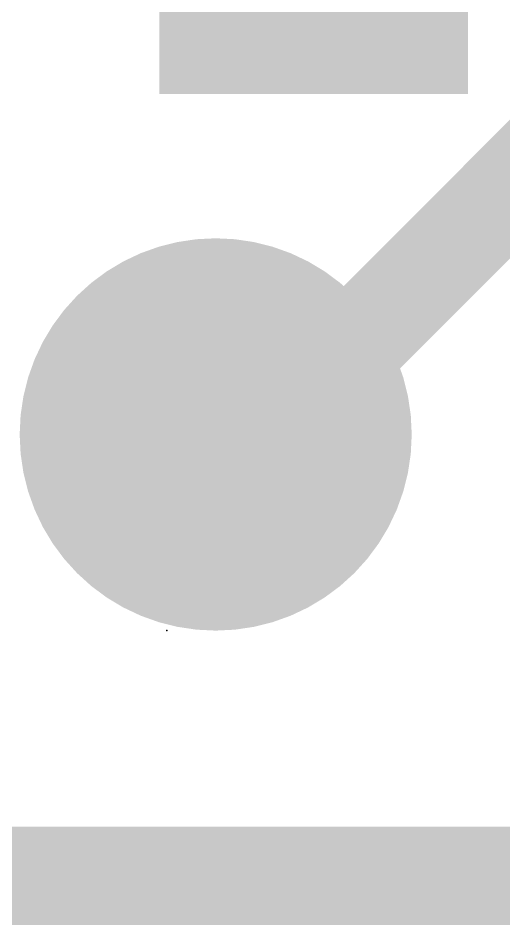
# Model space of a CAD drawing. Extents: x -17 to 90, y -12 to 22.
# Drawn here: x 3.044 to 4.303, y 1.143 to 3.491 of the extents above; entities that cross this region are included whole.
import ezdxf

# ---------------------------------------------------------------- set-up
doc = ezdxf.new("R2010")
doc.units = 0
for name, color, linetype in [('1', 12, 'CONTINUOUS'), ('16', 132, 'CONTINUOUS'), ('18', 110, 'CONTINUOUS'), ('20', 53, 'CONTINUOUS'), ('24', 53, 'CONTINUOUS')]:
    doc.layers.add(name, color=color, linetype=linetype)

# ---------------------------------------------------------------- blocks, each defined once
blk = doc.blocks.new('RECT')
blk.add_solid([(-0.5, -0.5), (0.5, -0.5), (-0.5, 0.5), (0.5, 0.5)])
blk = doc.blocks.new('ROUNDV')
at = {"const_width": 0.5}
blk.add_lwpolyline([(0, -0.25, 1), (0, 0.25, 1), (0, -0.25)], format="xyb", dxfattribs=at)

msp = doc.modelspace()

# ---------------------------------------------------------------- linework, layer by layer
at = {"layer": '1', "const_width": 0.254}
msp.add_lwpolyline([(31.75, 1.27), (1.27, 1.27)], dxfattribs=at)
at = {"layer": '16', "const_width": 0.254}
for points in [[(5.715, 4.445), (3.683, 2.413)], [(3.556, 2.413), (3.683, 2.413)], [(31.75, 1.27), (1.27, 1.27)]]:
    msp.add_lwpolyline(points, dxfattribs=at)
at = {"layer": '16', "const_width": 0.127}
for points in [[(3.556, 2.4765, 1), (3.556, 2.3495)], [(3.683, 2.3495, 1), (3.683, 2.4765)], [(3.6381, 2.4579, 1), (3.7279, 2.3681)]]:
    msp.add_lwpolyline(points, format="xyb", dxfattribs=at)
at = {"layer": '20', "const_width": 0.2032}
msp.add_lwpolyline([(31.75, 1.27), (1.27, 1.27)], dxfattribs=at)
at = {"layer": '24'}
msp.add_point((3.429, 1.905), dxfattribs=at)

# ---------------------------------------------------------------- block references
at = {"layer": '1', "xscale": 0.8, "yscale": 0.8}
msp.add_blockref('RECT', (3.81, 3.695), dxfattribs=at)
at = {"layer": '18', "xscale": 1.016, "yscale": 1.016}
msp.add_blockref('ROUNDV', (3.556, 2.413), dxfattribs=at)
msp.add_blockref('ROUNDV', (3.556, 2.413), dxfattribs=at)

doc.saveas('drawing.dxf')
